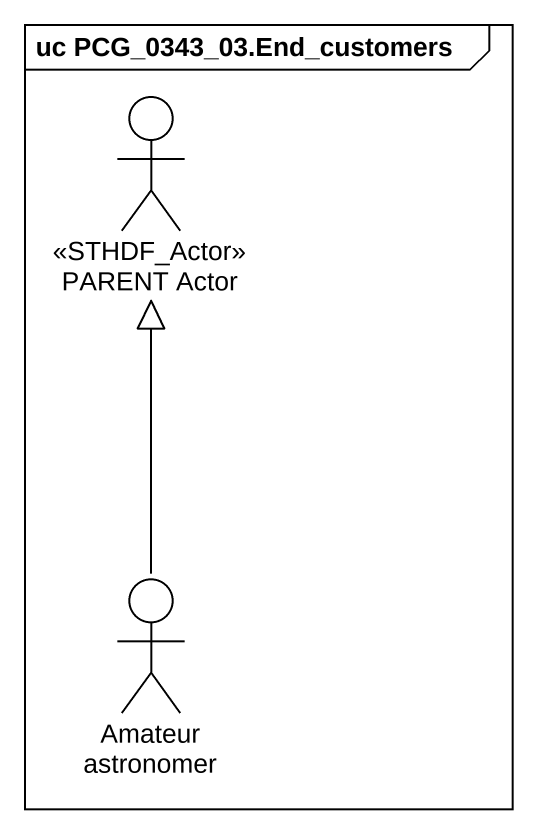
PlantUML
@startuml
mainframe uc PCG_0343_03.End_customers
actor "PARENT Actor" as PARENT_Actor <<STHDF_Actor>>
actor "Amateur astronomer" as Amateur_astronomer
Amateur_astronomer -up-|> PARENT_Actor
@enduml
